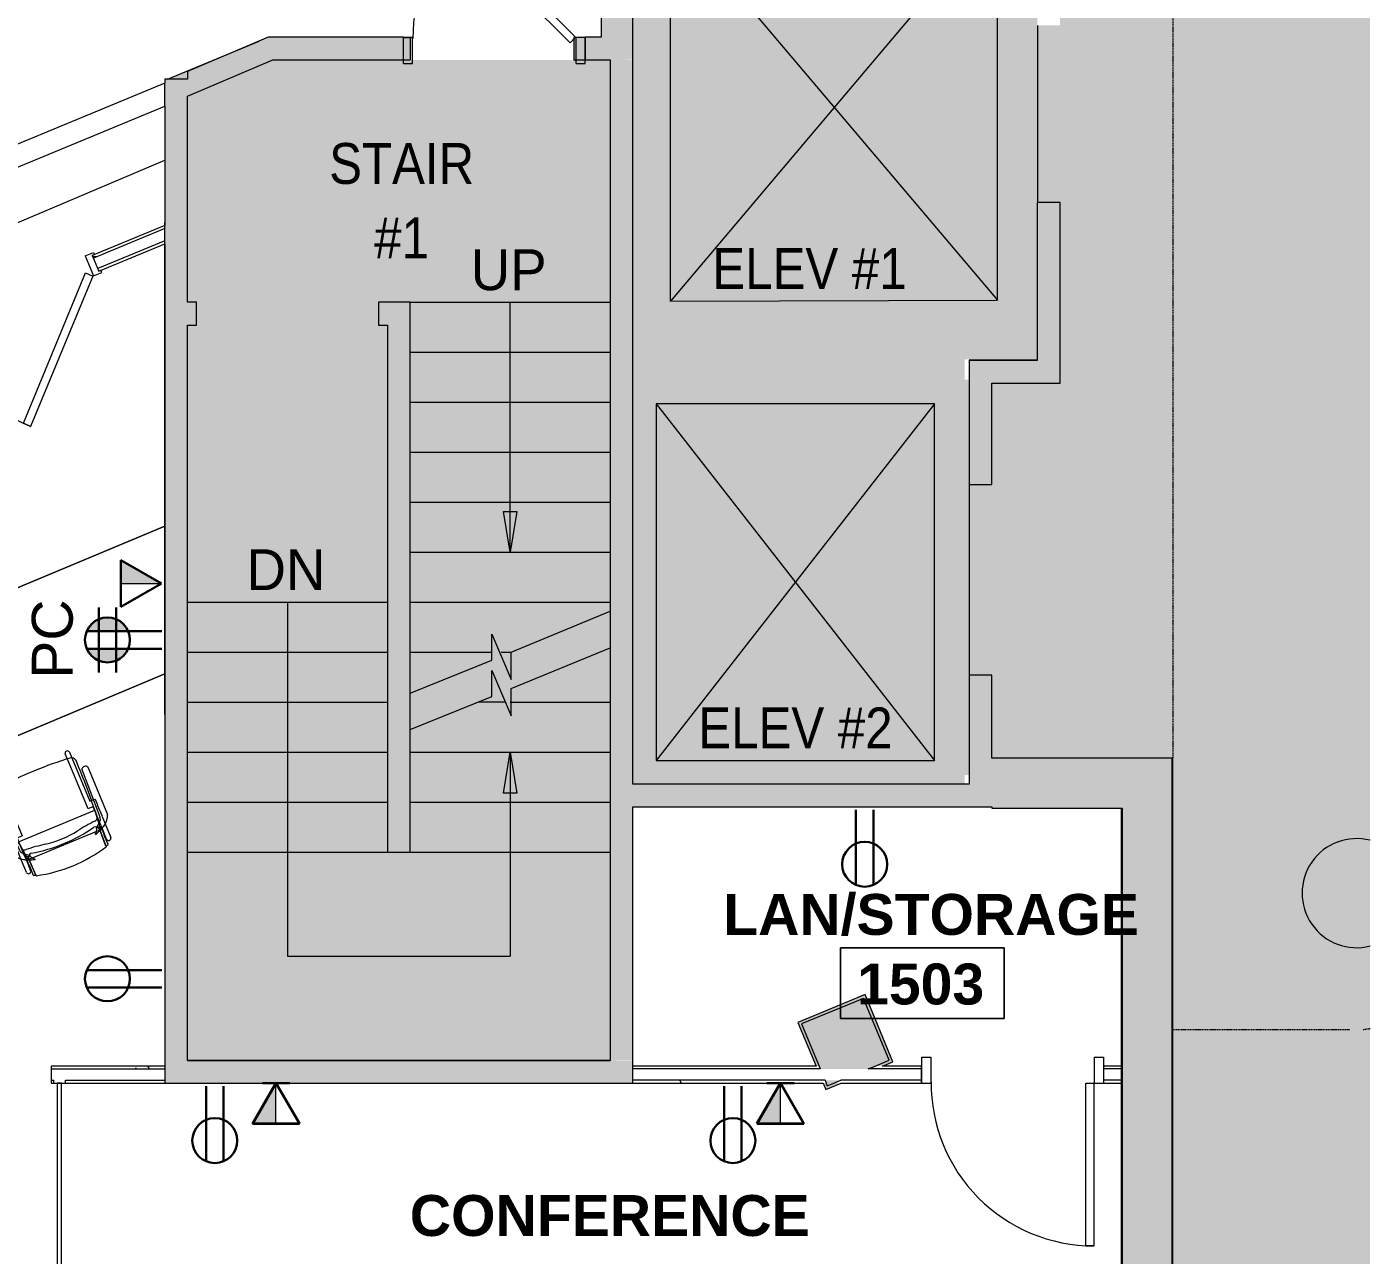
# Model space of a CAD drawing. Header units: inches. Extents: x 488 to 2071, y 800 to 2512.
# Drawn here: x 1774.9 to 2070.5, y 1546.6 to 1816.9 of the extents above; entities that cross this region are included whole.
import ezdxf

# ---------------------------------------------------------------- set-up
doc = ezdxf.new("R2010")
doc.units = ezdxf.units.IN
doc.header["$MEASUREMENT"] = 0
doc.linetypes.add('IMPORT-HIDDEN _2_', pattern=[0.375, 0.25, -0.125])
for name, color, linetype, lineweight in [('A-ANNO-NOTE', 131, 'Continuous', 30), ('A-AREA-IDEN', 2, 'Continuous', 9), ('A-DETL-GENF', 92, 'Continuous', 9), ('A-DOOR', 31, 'Continuous', 13), ('A-DOOR-FRAM', 31, 'Continuous', 20), ('A-Flor-Shel-Evtr', 8, 'Continuous', 9), ('A-Flor-Shel-Strs', 8, 'Continuous', 9), ('A-Flor-Shel-Text', 8, 'Continuous', 9), ('A-Flor-Shel-Tptn', 8, 'Continuous', 9), ('A-GLAZ-CURT', 52, 'Continuous', 9), ('A-WALL', 113, 'Continuous', 9), ('A-Wall-Abov', 8, 'IMPORT-HIDDEN _2_', 9), ('A-WALL-PATT', 111, 'Continuous', 13), ('A-Wall-Shel', 8, 'Continuous', 9), ('A-Wall-Shel-Fill', 8, 'Continuous', 9), ('G-Anno-Ttlb', 8, 'Continuous', 9), ('I-FURN', 30, 'Continuous', 9), ('I-FURN-PNLS', 30, 'Continuous', 9), ('I-WALL', 2, 'Continuous', 9), ('Q-CASE', 31, 'Continuous', 9), ('S-Cols', 8, 'Continuous', 9), ('S-Cols-Fill', 8, 'Continuous', 9)]:
    doc.layers.add(name, color=color, linetype=linetype, lineweight=lineweight)
doc.styles.add('Stylus BT', font='stylu.ttf', dxfattribs={"width": 0.9, "height": 9})
doc.styles.add('Stylus BT_2', font='stylu.ttf', dxfattribs={"height": 9})
doc.styles.add('Swis721 Lt BT', font='swissl.ttf', dxfattribs={"height": 9})
doc.styles.add('Swis721 Lt BT_B', font='', dxfattribs={"height": 9})
doc.styles.get('Swis721 Lt BT_B').set_extended_font_data('Swis721 Lt BT', bold=True)
pattern_1 = [(0, (0, 0), (30.72, 7.68), [1.267, -21.773, 1.267, -21.773, -122.88]), (0, (0, 0), (30.72, 7.68), [-46.08, 1.267, -44.813, 1.267, -21.773, -53.76]), (0, (0, 0), (30.72, 7.68), [-115.2, 1.267, -14.093, 1.267, -37.133]), (120, (11.52, 3.84), (-22.011075, 22.7643), [1.267, -21.773, 1.267, -21.773, -122.88]), (120, (11.52, 3.84), (-22.011075, 22.7643), [-46.08, 1.267, -44.813, 1.267, -21.773, -53.76]), (120, (11.52, 3.84), (-22.011075, 22.7643), [-115.2, 1.267, -14.093, 1.267, -37.133]), (240, (15.36, 19.2), (-8.708925, -30.4443), [1.267, -21.773, 1.267, -21.773, -122.88]), (240, (15.36, 19.2), (-8.708925, -30.4443), [-46.08, 1.267, -44.813, 1.267, -21.773, -53.76]), (240, (15.36, 19.2), (-8.708925, -30.4443), [-115.2, 1.267, -14.093, 1.267, -37.133])]

# ---------------------------------------------------------------- blocks, each defined once
blk = doc.blocks.new('Revit Link EDITED_dwg-5488103-Level 1 POWER')
at = {"layer": 'A-Wall-Shel-Fill'}
h = blk.add_hatch(color=7, dxfattribs=at)
h.paths.add_polyline_path([(1810.3, 1805.45), (1810.3, 1805.45), (1810.3, 1807.1), (1826.08, 1813.8), (1805.9, 1805.45)], flags=0)
h.paths.add_polyline_path([(1859.28, 1809.68), (1859.28, 1814.61), (1857.8, 1814.61), (1857.8, 1809.68)], flags=0)
h.paths.add_polyline_path([(1897.8, 1809.68), (1897.8, 1814.61), (1895.28, 1814.61), (1895.28, 1809.68)], flags=0)
blk.add_hatch(color=7, dxfattribs=at).paths.add_polyline_path([(1997.17, 1743.51), (1997.3, 1743.51), (1997.3, 1743.58), (1982.3, 1743.58), (1982.3, 1743.51), (1987.3, 1743.51)], flags=0)
h = blk.add_hatch(color=7, dxfattribs=at)
h.paths.add_polyline_path([(1972.22, 1280.32), (2027.09, 1303.05), (2027.09, 1656.01), (2026.97, 1656.01), (2026.97, 1303.14), (1972.17, 1280.44)], flags=0)
h.paths.add_polyline_path([(1967.97, 1290.6), (2005.83, 1306.29), (2005.5, 1306.29), (1967.92, 1290.72)], flags=0)
h.paths.add_polyline_path([(2015.84, 1322.04), (2015.97, 1322.04), (2015.97, 1409.06), (2015.84, 1409.06), (2015.84, 1328.18)], flags=0)
h.paths.add_polyline_path([(2015.97, 1412.81), (2015.97, 1464.97), (2015.84, 1464.97), (2015.84, 1412.81)], flags=0)
h.paths.add_polyline_path([(2015.97, 1467.72), (2015.97, 1479.97), (2015.84, 1479.97), (2015.84, 1467.72)], flags=0)
h.paths.add_polyline_path([(2015.84, 1482.72), (2015.97, 1482.72), (2015.97, 1513.88), (2015.84, 1513.88)], flags=0)
h.paths.add_polyline_path([(2015.97, 1516.63), (2015.97, 1645.02), (2015.84, 1645.02), (2015.84, 1516.63)], flags=0)
at = {"layer": 'G-Anno-Ttlb'}
for points in [[(1881.3, 1701.31), (1879.8, 1710.31), (1882.8, 1710.31)], [(1879.8, 1648.31), (1881.3, 1657.31), (1882.8, 1648.31)]]:
    blk.add_hatch(color=7, dxfattribs=at).paths.add_polyline_path(points, flags=0)
at = {"layer": 'S-Cols-Fill'}
blk.add_hatch(color=7, dxfattribs=at).paths.add_polyline_path([(2067.56, 1614.29), (2069.91, 1614.52), (2070.51, 1614.7), (2070.51, 1637.87), (2069.91, 1638.06), (2067.56, 1638.29), (2065.22, 1638.06), (2062.97, 1637.37), (2060.9, 1636.27), (2059.08, 1634.77), (2057.59, 1632.95), (2056.48, 1630.88), (2055.8, 1628.63), (2055.56, 1626.29), (2055.8, 1623.95), (2056.48, 1621.7), (2057.59, 1619.62), (2059.08, 1617.8), (2060.9, 1616.31), (2062.97, 1615.2), (2065.22, 1614.52)], flags=0)
at = {"layer": 'A-Flor-Shel-Evtr', "color": 7}
for p, q in [((1997.31, 1817.26), (1997.31, 1778.26)), ((1974.7, 1733.96), (1913.45, 1655.45)), ((1982.3, 1716.24), (1982.3, 1674.24))]:
    blk.add_line(p, q, dxfattribs=at)
at = {"layer": 'A-Flor-Shel-Evtr', "color": 7, "flags": 128}
for points in [[(1988.55, 1841.79), (1916.55, 1756.54), (1916.55, 1841.79)], [(1916.55, 1756.54), (1988.55, 1756.79), (1988.55, 1841.79), (1916.55, 1841.79), (1988.55, 1756.79)], [(1913.45, 1733.96), (1913.45, 1655.45), (1974.7, 1655.45), (1974.7, 1733.96), (1913.45, 1733.96), (1974.7, 1655.45)]]:
    blk.add_lwpolyline(points, dxfattribs=at)
at = {"layer": 'A-Flor-Shel-Strs', "color": 7}
for p, q in [((1859.3, 1756.31), (1903.3, 1756.31)), ((1859.3, 1745.31), (1903.3, 1745.31)), ((1859.3, 1734.31), (1903.3, 1734.31)), ((1859.3, 1723.31), (1903.3, 1723.31)), ((1859.3, 1712.31), (1903.3, 1712.31)), ((1859.3, 1701.31), (1903.3, 1701.31)), ((1810.3, 1690.31), (1854.3, 1690.31)), ((1859.3, 1690.31), (1903.3, 1690.31)), ((1810.3, 1679.31), (1854.3, 1679.31)), ((1859.3, 1679.31), (1877.3, 1679.31)), ((1879.3, 1679.31), (1881.3, 1679.31)), ((1810.3, 1668.31), (1854.3, 1668.31)), ((1880.3, 1668.31), (1874.3, 1668.31)), ((1881.3, 1668.31), (1903.3, 1668.31)), ((1810.3, 1657.31), (1854.3, 1657.31)), ((1859.3, 1657.31), (1903.3, 1657.31)), ((1810.3, 1646.31), (1854.3, 1646.31)), ((1859.3, 1646.31), (1903.3, 1646.31)), ((1810.3, 1635.31), (1854.3, 1635.31)), ((1859.3, 1635.31), (1903.3, 1635.31))]:
    blk.add_line(p, q, dxfattribs=at)
at = {"layer": 'A-Flor-Shel-Strs', "color": 7, "flags": 128}
for points in [[(1859.3, 1670.31), (1877.3, 1677.56), (1877.3, 1683.31), (1881.55, 1673.31), (1881.55, 1679.31), (1903.3, 1688.31)], [(1859.3, 1662.31), (1877.3, 1669.56), (1877.3, 1675.31), (1881.55, 1665.31), (1881.55, 1671.31), (1903.3, 1680.31)]]:
    blk.add_lwpolyline(points, dxfattribs=at)
at = {"layer": 'A-Wall-Abov', "color": 7}
for p, q in [((2027.09, 1955.6), (2027.09, 1656.01)), ((2027.09, 1596.29), (2066.09, 1596.29))]:
    blk.add_line(p, q, dxfattribs=at)
blk.add_arc((2065.77, 1626.49), 30.37, 276.0955, 279.0083, dxfattribs=at)
at = {"layer": 'A-Wall-Shel', "color": 7}
for p, q in [((1805.9, 1805.45), (1826.08, 1813.8)), ((1857.8, 1809.68), (1859.29, 1809.68)), ((1997.3, 1778.26), (1997.3, 1743.58)), ((1805.3, 1773.25), (1805.3, 1773.79)), ((2015.84, 1588.22), (2015.84, 1645.02)), ((1810.3, 1589.47), (1903.3, 1589.47)), ((2015.84, 1516.63), (2015.84, 1584.47))]:
    blk.add_line(p, q, dxfattribs=at)
at = {"layer": 'A-Wall-Shel', "color": 7, "flags": 128}
for points in [[(1857.8, 1814.61), (1859.28, 1814.61), (1859.28, 1809.68)], [(1897.8, 1814.61), (1895.28, 1814.61), (1895.28, 1809.68), (1897.8, 1809.68)], [(1805.3, 1665.58), (1805.3, 1674.53), (1805.3, 1707.05), (1805.3, 1769.19)], [(1997.3, 1743.58), (1982.3, 1743.58), (1982.3, 1743.51)], [(1972.17, 1280.44), (1972.22, 1280.32), (2027.09, 1303.05), (2027.09, 1656.01), (2026.97, 1656.01)]]:
    blk.add_lwpolyline(points, dxfattribs=at)
at = {"layer": 'G-Anno-Ttlb', "color": 7}
for p, q in [((1881.3, 1701.31), (1881.3, 1756.31)), ((1881.3, 1701.31), (1879.8, 1710.31)), ((1879.8, 1710.31), (1882.8, 1710.31)), ((1882.8, 1710.31), (1881.3, 1701.31)), ((1879.8, 1648.31), (1881.3, 1657.31)), ((1881.3, 1657.31), (1881.3, 1612.39)), ((1881.3, 1657.31), (1882.8, 1648.31)), ((1882.8, 1648.31), (1879.8, 1648.31))]:
    blk.add_line(p, q, dxfattribs=at)
at = {"layer": 'G-Anno-Ttlb', "color": 7, "flags": 128}
blk.add_lwpolyline([(1832.3, 1690.31), (1832.3, 1612.39), (1881.3, 1612.39)], dxfattribs=at)
at = {"layer": 'S-Cols', "color": 7}
blk.add_arc((2067.56, 1626.29), 12, 75.6793, 284.3207, dxfattribs=at)
at = {"layer": 'A-Flor-Shel-Text', "char_height": 9, "attachment_point": 2, "line_spacing_factor": 1.091849}
for s, insert, width, style in [('STAIR\\P#1', (1857.42, 1791.37), 37.8875, 'Stylus BT'), ('UP', (1880.97, 1767.98), 19.6867, 'Stylus BT_2'), ('ELEV #1', (1947.17, 1768.25), 52.8692, 'Stylus BT'), ('DN', (1831.97, 1701.98), 21.0486, 'Stylus BT_2'), ('ELEV #2', (1944.08, 1667.16), 52.8692, 'Stylus BT')]:
    blk.add_mtext(s, dxfattribs=dict(at, insert=insert, width=width, style=style))
blk = doc.blocks.new('Single Flush - OTJ_SOLIDFLUSH_ALUM-5456983-Level 1 POWER')
at = {"layer": 'A-DOOR', "lineweight": 20}
for p, q in [((16.15625, -1.875), (17.90625, -1.875)), ((16.15625, -37.6875), (16.15625, -1.875)), ((17.90625, -1.875), (17.90625, -37.6875)), ((17.90625, -37.6875), (16.15625, -37.6875))]:
    blk.add_line(p, q, dxfattribs=at)
at = {"layer": 'A-DOOR', "lineweight": 9}
blk.add_arc((17.90625, -1.875), 35.8125, 179.5, 270, dxfattribs=at)
at = {"layer": 'A-DOOR-FRAM'}
for p, q in [((-20, 3.875), (-20, -1.875)), ((-20, 3.875), (-18, 3.875)), ((-18, 3.875), (-18, -1.875)), ((18.000004, 3.875), (18.000004, -1.875)), ((18.000004, 3.875), (20.000004, 3.875)), ((20.000004, 3.875), (20.000004, -1.875)), ((-20, -1.875), (-18, -1.875)), ((18.000004, -1.875), (20.000004, -1.875))]:
    blk.add_line(p, q, dxfattribs=at)
blk = doc.blocks.new('System Panel - Glazed-5474411-Level 1 POWER')
at = {"layer": 'A-GLAZ-CURT', "lineweight": 13}
for p, q in [((44.4, 1.75), (-86.15, 1.75)), ((-86.15, 1.75), (-86.15, 0.75)), ((-86.15, 0.75), (44.4, 0.75)), ((44.4, 0.75), (44.4, 1.75)), ((86.15, 1.75), (80.4, 1.75)), ((80.4, 1.75), (80.4, 0.75)), ((80.4, 0.75), (86.15, 0.75)), ((86.15, 0.75), (86.15, 1.75))]:
    blk.add_line(p, q, dxfattribs=at)
blk = doc.blocks.new('Casework 1 - Casework 1-5225166-Level 1 POWER')
at = {"layer": 'I-FURN-PNLS'}
for p, q in [((1805.3, 1707.05), (1721.31, 1671.87)), ((1721.31, 1671.87), (1805.3, 1707.05)), ((1805.3, 1707.05), (1805.3, 1674.53)), ((1732.79, 1644.16), (1805.3, 1674.53)), ((1805.3, 1674.53), (1732.79, 1644.16)), ((1721.31, 1671.87), (1732.79, 1644.16)), ((1732.79, 1644.16), (1721.31, 1671.87))]:
    blk.add_line(p, q, dxfattribs=at)
blk = doc.blocks.new('F-Haworth_Chair_X99-Seminar - X99 Seminar Chair with Glides-5139598-Level 1 POWER')
at = {"layer": 'I-FURN'}
for p, q in [((-8.82, 9.44), (-8.82, 10.78)), ((-8.82, -0.89), (-8.82, 9.44)), ((-7.83, 10.78), (-7.83, 9.57)), ((-7.83, 9.57), (-7.83, -2.27)), ((7.83, 9.57), (7.83, 10.78)), ((7.83, -2.27), (7.83, 9.57)), ((8.82, 10.78), (8.82, 9.44)), ((8.82, 9.44), (8.82, -0.89)), ((-11.32, 5.48), (-11.3, 6.32)), ((-9.92, 6.36), (-9.92, 5.36)), ((9.92, 5.36), (9.92, 6.36)), ((11.3, 6.32), (11.32, 5.48)), ((-11.32, -5.06), (-11.32, 5.48)), ((-9.92, 5.36), (-9.57, -4.97)), ((9.57, -4.97), (9.92, 5.36)), ((11.32, 5.48), (11.32, -5.06)), ((-10.07, -0.89), (-9.71, -0.89)), ((-10.07, -2.27), (-10.07, -0.89)), ((-10.04, -2.27), (-10.07, -2.27)), ((-10.04, -4.99), (-10.04, -2.27)), ((-9.71, -0.89), (-9.2, -0.89)), ((-9.2, -0.89), (-8.82, -0.89)), ((-9.04, -2.27), (-9.04, -3.12)), ((-7.83, -2.27), (-9.04, -2.27)), ((9.04, -2.27), (7.83, -2.27)), ((8.82, -0.89), (9.2, -0.89)), ((9.04, -3.12), (9.04, -2.27)), ((9.2, -0.89), (9.71, -0.89)), ((9.71, -0.89), (10.07, -0.89)), ((10.04, -2.27), (10.04, -4.99)), ((10.07, -2.27), (10.04, -2.27)), ((10.07, -0.89), (10.07, -2.27)), ((-10.04, -6.81), (-10.04, -5)), ((-9.07, -3.12), (9.07, -3.12)), ((-9.07, -3.2), (-9.07, -3.12)), ((-8.9, -4.8), (-9.07, -3.2)), ((-9.04, -3.12), (-9.04, -3.43)), ((-9.04, -3.43), (-9.04, -3.62)), ((-9.04, -3.62), (-9.04, -5.99)), ((-8.88, -4.99), (-8.89, -4.91)), ((-8.75, -6.22), (-8.88, -4.99)), ((8.88, -4.99), (8.75, -6.22)), ((8.89, -4.91), (8.88, -4.99)), ((9.07, -3.2), (8.9, -4.8)), ((9.04, -3.43), (9.04, -3.12)), ((9.04, -3.62), (9.04, -3.43)), ((9.04, -5.99), (9.04, -3.62)), ((9.07, -3.12), (9.07, -3.2)), ((10.04, -5), (10.04, -6.81)), ((-10.04, -10.02), (-10.04, -6.81)), ((-9.13, -5.92), (-8.07, -6.77)), ((-9.04, -5.99), (-9.04, -7.4)), ((-9.04, -7.4), (-9.04, -10.02)), ((-8.68, -6.87), (-8.75, -6.22)), ((-8.62, -7.42), (-8.68, -6.91)), ((-8.6, -7.6), (-8.62, -7.43)), ((-8.61, -6.81), (-8.23, -6.95)), ((-8.49, -7.6), (-8.56, -7.6)), ((-8.42, -7.57), (-8.34, -11.37)), ((-8.34, -11.52), (-8.42, -7.57)), ((-7.65, -7.6), (-8.4, -7.6)), ((-8.07, -6.77), (-7.95, -6.87)), ((7.65, -7.6), (-7.65, -7.6)), ((-7.18, -7.99), (-7.21, -8.13)), ((7.21, -8.13), (7.18, -7.99)), ((8.4, -7.6), (7.65, -7.6)), ((7.95, -6.87), (8.07, -6.77)), ((8.07, -6.77), (9.13, -5.92)), ((8.23, -6.95), (8.61, -6.81)), ((8.34, -11.37), (8.42, -7.57)), ((8.42, -7.57), (8.34, -11.52)), ((8.56, -7.6), (8.49, -7.6)), ((8.62, -7.43), (8.6, -7.6)), ((8.68, -6.91), (8.62, -7.42)), ((8.75, -6.22), (8.68, -6.87)), ((9.04, -7.4), (9.04, -5.99)), ((9.04, -10.02), (9.04, -7.4)), ((10.04, -6.81), (10.04, -10.02))]:
    blk.add_line(p, q, dxfattribs=at)
for centre, radius, start, end in [((-8.21, 8.28), 1.31, 110.0433, 159.9567), ((-8.32, 10.78), 0.495, 0, 180), ((0, -75.01), 84.96, 84.1475, 95.8525), ((8.32, 10.78), 0.495, 0, 180), ((8.21, 8.28), 1.31, 20.0433, 69.9567), ((-10.58, 5.68), 0.956, 45.8901, 138.1099), ((144.06, 7.32), 153.52, 179.4749, 184.5213), ((-144.06, 7.32), 153.52, 355.4787, 0.5251), ((10.58, 5.68), 0.956, 41.8901, 134.1099), ((-7.87, -3.92), 3.63, 198.1789, 238.0478), ((-8.18, -4.9), 1.39, 182.8013, 227.1078), ((-8.24, -4.59), 0.763, 194.2338, 275.7662), ((-11.32, -48.08), 42.84, 79.9767, 85.7699), ((0, 15.97), 22.19, 259.9767, 280.0233), ((11.32, -48.08), 42.84, 94.2301, 100.0233), ((8.24, -4.59), 0.763, 264.2338, 345.7662), ((8.18, -4.9), 1.39, 312.8922, 357.1987), ((7.87, -3.92), 3.63, 301.9522, 341.8211), ((-4.71, 1.15), 9.61, 238.0478, 243.9964), ((-5.2, -7.86), 3.74, 170.0936, 184.0143), ((-36.06, -10.03), 27.2, 357.4882, 4.0143), ((-4.71, 1.15), 9.61, 243.9964, 246.4906), ((-8.28, -7.33), 0.613, 122.5427, 170.0936), ((-4.71, 1.15), 9.61, 246.6393, 247.073), ((-7.37, -7.55), 1.05, 95.9554, 181.1786), ((-7.37, -7.55), 1.05, 145.2002, 181.1786), ((-4.71, 1.15), 9.61, 247.2631, 254.9334), ((-6.55, -6.76), 1.38, 185.0878, 212.4248), ((-6.55, -6.76), 1.38, 214.0187, 242.9497), ((0, 26.49), 33.83, 257.2285, 282.7715), ((6.55, -6.76), 1.38, 297.0503, 325.9813), ((4.71, 1.15), 9.61, 285.0666, 292.7369), ((7.37, -7.55), 1.05, 358.8214, 84.0446), ((6.55, -6.76), 1.38, 327.5752, 354.9122), ((7.37, -7.55), 1.05, 358.8214, 34.7998), ((4.71, 1.15), 9.61, 292.927, 293.3607), ((4.71, 1.15), 9.61, 293.5094, 296.0036), ((8.28, -7.33), 0.613, 9.9064, 57.4573), ((36.06, -10.03), 27.2, 175.9857, 182.5118), ((5.2, -7.86), 3.74, 355.9857, 9.9064), ((4.71, 1.15), 9.61, 296.0036, 301.9522), ((-9.54, -10.02), 0.498, 180, 0), ((0, 20.73), 33.17, 254.4478, 255.4234), ((0, 20.29), 32.89, 255.304, 284.6925), ((0, 20.73), 33.17, 284.5766, 285.5522), ((9.54, -10.02), 0.498, 180, 0)]:
    blk.add_arc(centre, radius, start, end, dxfattribs=at)
blk = doc.blocks.new('Double Flush - Int-F-WDMF-72_ x 84_-5456981-Level 1 POWER')
at = {"layer": 'A-DOOR', "lineweight": 20}
for p, q in [((-34.67, -1.14), (-35.91, -2.38)), ((-35.91, -2.38), (-10.58, -27.7)), ((-9.35, -26.46), (-34.67, -1.14)), ((9.35, -26.46), (34.67, -1.14)), ((35.91, -2.38), (10.58, -27.7)), ((34.67, -1.14), (35.91, -2.38)), ((-10.58, -27.7), (-9.35, -26.46)), ((10.58, -27.7), (9.35, -26.46))]:
    blk.add_line(p, q, dxfattribs=at)
at = {"layer": 'A-DOOR', "lineweight": 9}
for centre, start, end in [((-35.91, -2.38), 315, 0.5), ((35.91, -2.38), 179.5, 225)]:
    blk.add_arc(centre, 35.81, start, end, dxfattribs=at)
at = {"layer": 'A-DOOR-FRAM'}
for p, q in [((-38, 2.38), (-38, 1.88)), ((-38, 2.38), (-36, 2.38)), ((-38, 1.88), (-37.5, 1.88)), ((-37.5, 1.88), (-37.5, -1.88)), ((-36, 2.38), (-36, -2.38)), ((36, 2.38), (36, -2.38)), ((36, 2.38), (38, 2.38)), ((37.5, 1.88), (37.5, -1.88)), ((37.5, 1.88), (38, 1.88)), ((38, 2.38), (38, 1.88)), ((-38, -2.38), (-38, -1.88)), ((-38, -1.88), (-37.5, -1.88)), ((-38, -2.38), (-36, -2.38)), ((36, -2.38), (38, -2.38)), ((37.5, -1.88), (38, -1.88)), ((38, -2.38), (38, -1.88))]:
    blk.add_line(p, q, dxfattribs=at)
blk = doc.blocks.new('Casework 5 - Casework 5-5347526-Level 1 POWER')
at = {"layer": 'Q-CASE'}
for p, q in [((1697.44, 1741.84), (1805.3, 1787.62)), ((1692.85, 1752.93), (1697.44, 1741.84))]:
    blk.add_line(p, q, dxfattribs=at)
blk = doc.blocks.new('Single Flush - OTJ_SOLIDFLUSH_ALUM-5309654-Level 1 POWER')
at = {"layer": 'A-DOOR', "color": 55, "lineweight": 20}
for p, q in [((-7.42, 27.82), (-8.65, 26.59)), ((17.91, 2.5), (-7.42, 27.82)), ((-8.65, 26.59), (16.67, 1.26)), ((16.67, 1.26), (17.91, 2.5))]:
    blk.add_line(p, q, dxfattribs=at)
at = {"layer": 'A-DOOR', "lineweight": 9}
blk.add_arc((17.91, 2.5), 35.81, 135, 180.5, dxfattribs=at)
at = {"layer": 'A-DOOR-FRAM', "color": 55}
for p, q in [((-20, -3.25), (-20, 2.5)), ((-20, 2.5), (-18, 2.5)), ((-18, -3.25), (-18, 2.5)), ((18, -3.25), (18, 2.5)), ((18, 2.5), (20, 2.5)), ((20, -3.25), (20, 2.5)), ((-20, -3.25), (-18, -3.25)), ((18, -3.25), (20, -3.25))]:
    blk.add_line(p, q, dxfattribs=at)
blk = doc.blocks.new('Room Tag - Room Name and Number-3379422-Level 1 POWER')
at = {"layer": 'A-AREA-IDEN'}
for p, q in [((-0.1881, -0.1636), (-0.1881, -0.0018)), ((-0.1881, -0.0018), (0.1869, -0.0018)), ((0.1869, -0.0018), (-0.1881, -0.0018)), ((-0.1881, -0.0018), (-0.1881, -0.1636)), ((0.1869, -0.0018), (0.1869, -0.1636)), ((0.1869, -0.1636), (0.1869, -0.0018)), ((0.1869, -0.1636), (-0.1881, -0.1636)), ((-0.1881, -0.1636), (0.1869, -0.1636))]:
    blk.add_line(p, q, dxfattribs=at)

msp = doc.modelspace()

# ---------------------------------------------------------------- hatches: boundary and pattern name
at = {"layer": 'A-ANNO-NOTE', "lineweight": 9}
for points in [[(1804.59, 1694.43), (1795.66, 1699.58), (1795.66, 1694.43)], [(1797.02, 1684.4), (1795.66, 1685.96), (1788.35, 1684.4)], [(1788.35, 1684.4), (1789.7, 1685.96), (1789.4, 1685.71)], [(1788.35, 1684.4), (1795.66, 1685.96), (1789.7, 1685.96)], [(1795.66, 1685.96), (1791.84, 1686.89), (1789.7, 1685.96)], [(1789.7, 1685.96), (1791.84, 1686.89), (1791.46, 1686.8)], [(1789.7, 1685.96), (1791.46, 1686.8), (1790.71, 1686.55)], [(1793.53, 1686.89), (1792.36, 1686.95), (1791.84, 1686.89)], [(1795.66, 1685.96), (1793.53, 1686.89), (1791.84, 1686.89)], [(1793.53, 1686.89), (1793.01, 1686.95), (1792.36, 1686.95)], [(1795.66, 1685.96), (1793.91, 1686.8), (1793.53, 1686.89)], [(1795.66, 1685.96), (1794.65, 1686.55), (1793.91, 1686.8)], [(1795.66, 1685.96), (1795.23, 1686.25), (1794.77, 1686.5)], [(1797.02, 1684.4), (1795.96, 1685.71), (1795.66, 1685.96)], [(1797.02, 1684.4), (1796.89, 1684.62), (1795.96, 1685.71)], [(1796.89, 1684.62), (1796.82, 1684.73), (1795.96, 1685.71)], [(1796.82, 1684.73), (1796.25, 1685.44), (1795.96, 1685.71)], [(1797.25, 1683.93), (1797.02, 1684.4), (1788.12, 1683.93)], [(1788.12, 1683.93), (1797.02, 1684.4), (1788.35, 1684.4)], [(1797.19, 1679.97), (1797.25, 1680.09), (1788.12, 1680.09)], [(1797.19, 1679.97), (1788.12, 1680.09), (1788.17, 1679.97)], [(1796.59, 1678.97), (1797.19, 1679.97), (1788.17, 1679.97)], [(1788.78, 1678.97), (1796.59, 1678.97), (1788.17, 1679.97)], [(1794.65, 1677.47), (1788.78, 1678.97), (1790.71, 1677.47)], [(1794.65, 1677.47), (1796.59, 1678.97), (1788.78, 1678.97)], [(1790.71, 1677.47), (1788.78, 1678.97), (1789.6, 1678.14)], [(1794.65, 1677.47), (1795.76, 1678.14), (1796.59, 1678.97)], [(1795.76, 1678.14), (1796.06, 1678.39), (1796.59, 1678.97)], [(1796.59, 1678.97), (1796.95, 1679.51), (1797.19, 1679.97)], [(1793.53, 1677.13), (1794.65, 1677.47), (1790.71, 1677.47)], [(1793.53, 1677.13), (1790.71, 1677.47), (1791.84, 1677.13)], [(1793.01, 1677.07), (1793.53, 1677.13), (1791.84, 1677.13)], [(1793.53, 1677.13), (1793.78, 1677.18), (1794.65, 1677.47)], [(1793.78, 1677.18), (1794.03, 1677.25), (1794.65, 1677.47)], [(1794.65, 1677.47), (1795.23, 1677.76), (1795.76, 1678.14)], [(1829.76, 1575.59), (1829.76, 1584.52), (1824.6, 1575.59)], [(1940.76, 1575.61), (1940.76, 1584.54), (1935.6, 1575.61)]]:
    msp.add_hatch(color=256, dxfattribs=at).paths.add_polyline_path(points, flags=0)
at = {"layer": 'A-DETL-GENF'}
msp.add_hatch(color=9, dxfattribs=at).paths.add_polyline_path([(2027.09, 1388.04), (2059.59, 1388.04), (2059.59, 1392.68), (2070.51, 1392.68), (2070.51, 1614.7), (2069.91, 1614.52), (2067.56, 1614.29), (2065.22, 1614.52), (2062.97, 1615.2), (2060.9, 1616.31), (2059.08, 1617.8), (2057.59, 1619.62), (2056.48, 1621.7), (2055.8, 1623.95), (2055.56, 1626.29), (2055.8, 1628.63), (2056.48, 1630.88), (2057.59, 1632.95), (2059.08, 1634.77), (2060.9, 1636.27), (2062.97, 1637.37), (2065.22, 1638.06), (2067.56, 1638.29), (2069.91, 1638.06), (2070.51, 1637.87), (2070.51, 1971.31), (2069.41, 1970.97), (2067.06, 1970.74), (2064.72, 1970.97), (2062.47, 1971.65), (2060.4, 1972.76), (2058.58, 1974.26), (2057.09, 1976.07), (2055.98, 1978.15), (2055.3, 1980.4), (2055.06, 1982.74), (2055.3, 1985.08), (2055.98, 1987.33), (2057.09, 1989.41), (2058.58, 1991.23), (2060.4, 1992.72), (2062.47, 1993.83), (2064.72, 1994.51), (2067.06, 1994.74), (2069.41, 1994.51), (2070.51, 1994.18), (2070.51, 2213.29), (2059.59, 2213.29), (2059.59, 2217.29), (2027.09, 2217.29), (2027.09, 1957.29), (2026.97, 1957.29), (2026.97, 1862.29), (2002.3, 1862.29), (2002.3, 1817.26), (1999.3, 1817.26), (1999.3, 1778.26), (2002.3, 1778.26), (2002.3, 1738.51), (1987.3, 1738.51), (1987.3, 1716.24), (1982.3, 1716.24), (1982.3, 1739.29), (1981.3, 1739.29), (1981.3, 1652.29), (1982.3, 1652.29), (1982.3, 1674.24), (1987.3, 1674.24), (1987.3, 1656.02), (2027.09, 1656.01), (2027.09, 1449.17)], flags=0)
h = msp.add_hatch(color=9, dxfattribs=at)
h.paths.add_polyline_path([(1855.53, 1589.47), (1903.3, 1589.47), (1903.29, 1809.65), (1829.08, 1809.65), (1810.3, 1801.67), (1810.3, 1756.31), (1812.3, 1756.31), (1812.3, 1751.31), (1810.3, 1751.31), (1810.32, 1589.47)], flags=0)
h.paths.add_polyline_path([(1859.3, 1635.31), (1854.3, 1635.31), (1854.3, 1751.31), (1852.3, 1751.31), (1852.3, 1756.31), (1859.3, 1756.31), (1859.3, 1647.77)], flags=0)
h.paths.add_polyline_path([(1908.75, 1650.27), (1981.3, 1650.27), (1981.3, 1743.77), (1997.3, 1743.77), (1997.3, 1778.26), (1999.3, 1778.26), (1999.3, 1817.26), (1997.3, 1817.26), (1997.3, 1857.29), (1927.29, 1857.29), (1908.3, 1849.42), (1908.3, 1650.27), (1908.75, 1650.27)], flags=0)
at = {"layer": 'A-WALL'}
h = msp.add_hatch(color=250, dxfattribs=at)
h.paths.add_polyline_path([(1951.08, 1583.88), (1954.03, 1585.1), (1950.58, 1585.1), (1950.84, 1584.47)], flags=0)
h.paths.add_polyline_path([(1954.03, 1587.6), (1960.07, 1587.6), (1964.71, 1589.52), (1959.07, 1603.14), (1945.44, 1597.5), (1949.54, 1587.6), (1950.58, 1587.6)], flags=0)
at = {"layer": 'A-WALL-PATT', "lineweight": 9}
for points in [[(1908.3, 1814.65), (1908.3, 1854.83), (1901.3, 1851.93), (1901.32, 1814.65), (1905.12, 1814.65)], [(1810.3, 1801.67), (1829.08, 1809.65), (1816.29, 1809.65), (1810.3, 1807.1), (1810.3, 1801.95)], [(1903.31, 1589.46), (1908.3, 1589.47), (1908.3, 1809.65), (1903.3, 1809.65), (1903.3, 1589.46)], [(1805.3, 1584.45), (1810.3, 1584.47), (1810.3, 1805.45), (1805.3, 1805.45), (1805.3, 1584.47)], [(1997.3, 1738.51), (2002.3, 1738.51), (2002.3, 1778.26), (1997.3, 1778.26), (1997.3, 1738.58)], [(1810.3, 1751.31), (1812.3, 1751.31), (1812.3, 1756.31), (1810.3, 1756.31), (1810.3, 1751.31)], [(1854.3, 1751.31), (1859.3, 1751.31), (1859.3, 1756.31), (1852.3, 1756.31), (1852.3, 1751.31)], [(1859.3, 1635.31), (1859.3, 1751.31), (1854.3, 1751.31), (1854.3, 1635.31)], [(1987.28, 1738.51), (1997.3, 1738.51), (1997.3, 1743.51), (1982.3, 1743.51), (1982.3, 1738.51), (1987.17, 1738.51)], [(1987.3, 1716.24), (1987.28, 1738.51), (1982.3, 1738.51), (1982.3, 1716.24)], [(1987.3, 1645.27), (1987.3, 1674.24), (1982.3, 1674.24), (1982.3, 1645.27)], [(2015.84, 1645.02), (2015.97, 1645.02), (2015.97, 1656.02), (1987.3, 1656.01), (1987.3, 1645.02), (2015.58, 1645.02)], [(2015.97, 1310.49), (2026.97, 1315.04), (2026.97, 1656.01), (2015.97, 1656.01), (2015.97, 1315.04)], [(1971.61, 1645.27), (1982.3, 1645.27), (1982.3, 1650.27), (1908.3, 1650.27), (1908.3, 1645.27)], [(1903.3, 1584.46), (1908.3, 1584.47), (1908.3, 1589.46), (1810.3, 1589.46), (1810.3, 1584.46), (1872.7, 1584.46)]]:
    msp.add_hatch(color=7, dxfattribs=at).paths.add_polyline_path(points, flags=0)
h = msp.add_hatch(color=7, dxfattribs=at)
h.paths.add_polyline_path([(1897.8, 1809.65), (1908.3, 1809.68), (1908.3, 1814.65), (1897.8, 1814.61), (1897.8, 1809.68)], flags=0)
h.paths.add_polyline_path([(1857.8, 1809.65), (1857.8, 1814.65), (1827.99, 1814.61), (1816.29, 1809.65), (1842.69, 1809.65)], flags=0)
h = msp.add_hatch(dxfattribs=at)
h.set_pattern_fill('FP_1', color=256, style=0, pattern_type=2)
h.set_pattern_definition(pattern_1)
h.paths.add_polyline_path([(1702.75, 1730.1), (1720.28, 1737.36), (1720.05, 1737.94), (1702.51, 1730.68)], flags=0)
h.paths.add_polyline_path([(1789.58, 1766.06), (1805.3, 1772.58), (1805.3, 1773.25), (1789.34, 1766.64)], flags=0)
at = {"layer": 'A-WALL-PATT'}
for points in [[(1948.61, 1588.22), (1949.29, 1588.22), (1945.44, 1597.5), (1959.07, 1603.14), (1964.71, 1589.52), (1961.59, 1588.22), (1963.22, 1588.22), (1965.53, 1589.18), (1959.41, 1603.96), (1944.63, 1597.84), (1945.44, 1595.87)], [(1950.75, 1583.06), (1954.16, 1584.47), (1952.52, 1584.47), (1951.08, 1583.88), (1950.84, 1584.47), (1950.16, 1584.47), (1950.6, 1583.41)]]:
    msp.add_hatch(color=250, dxfattribs=at).paths.add_polyline_path(points, flags=0)
at = {"layer": 'A-WALL-PATT', "lineweight": 9}
h = msp.add_hatch(dxfattribs=at)
h.set_pattern_fill('FP_1', color=256, style=0, pattern_type=2)
h.set_pattern_definition(pattern_1)
h.paths.add_polyline_path([(1805.3, 1587.62), (1805.3, 1588.25), (1780.3, 1588.25), (1780.3, 1587.62), (1783.42, 1587.62)], flags=0)
h = msp.add_hatch(dxfattribs=at)
h.set_pattern_fill('FP_1', color=256, style=0, pattern_type=2)
h.set_pattern_definition(pattern_1)
h.paths.add_polyline_path([(1971.84, 1587.6), (1971.84, 1588.22), (1961.59, 1588.22), (1960.07, 1587.6), (1971.61, 1587.6)], flags=0)
h.paths.add_polyline_path([(1922.16, 1587.6), (1949.54, 1587.6), (1949.29, 1588.22), (1908.3, 1588.22), (1908.3, 1587.6)], flags=0)
h.paths.add_polyline_path([(2015.84, 1587.6), (2015.84, 1588.22), (2011.84, 1588.22), (2011.84, 1587.6)], flags=0)
h = msp.add_hatch(dxfattribs=at)
h.set_pattern_fill('FP_1', color=256, style=0, pattern_type=2)
h.set_pattern_definition(pattern_1)
h.paths.add_polyline_path([(1949.54, 1584.47), (1950.84, 1584.47), (1950.58, 1585.1), (1908.3, 1585.1), (1908.3, 1584.47), (1949.29, 1584.47)], flags=0)
h.paths.add_polyline_path([(1971.61, 1584.47), (1971.84, 1584.47), (1971.84, 1585.1), (1954.03, 1585.1), (1952.52, 1584.47), (1965.53, 1584.47)], flags=0)
h.paths.add_polyline_path([(2015.84, 1584.47), (2015.84, 1585.1), (2011.84, 1585.1), (2011.84, 1584.47)], flags=0)

# ---------------------------------------------------------------- linework, layer by layer
at = {"layer": 'A-ANNO-NOTE', "lineweight": 9}
for p, q in [((1804.59, 1694.43), (1795.66, 1699.58)), ((1795.66, 1699.58), (1795.66, 1694.43)), ((1795.66, 1694.43), (1804.59, 1694.43)), ((1788.12, 1683.93), (1797.25, 1683.93)), ((1797.25, 1680.09), (1788.12, 1680.09)), ((1829.76, 1584.52), (1824.6, 1575.59)), ((1829.76, 1575.59), (1829.76, 1584.52)), ((1940.76, 1584.54), (1935.6, 1575.61)), ((1940.76, 1575.61), (1940.76, 1584.54)), ((1824.6, 1575.59), (1829.76, 1575.59)), ((1935.6, 1575.61), (1940.76, 1575.61))]:
    msp.add_line(p, q, dxfattribs=at)
at = {"layer": 'A-ANNO-NOTE'}
for p, q in [((1804.59, 1694.43), (1795.66, 1699.58)), ((1795.66, 1689.27), (1795.66, 1699.58)), ((1804.59, 1694.43), (1795.66, 1689.27)), ((1790.77, 1674.84), (1790.77, 1689.18)), ((1794.6, 1674.84), (1794.6, 1689.18)), ((1804.64, 1683.93), (1788.12, 1683.93)), ((1804.64, 1680.09), (1788.12, 1680.09)), ((1957.39, 1644.62), (1957.39, 1628.09)), ((1961.22, 1644.62), (1961.22, 1628.09)), ((1961.22, 1644.62), (1961.22, 1628.09)), ((1804.64, 1609.36), (1788.12, 1609.36)), ((1804.64, 1605.53), (1788.12, 1605.53)), ((1804.64, 1605.53), (1788.12, 1605.53)), ((1829.76, 1584.52), (1824.6, 1575.59)), ((1829.8, 1584.46), (1824.64, 1575.52)), ((1826.8, 1584.46), (1832.8, 1584.46)), ((1829.76, 1584.52), (1834.92, 1575.59)), ((1829.8, 1584.46), (1834.95, 1575.52)), ((1940.76, 1584.54), (1935.6, 1575.61)), ((1940.8, 1584.47), (1935.64, 1575.54)), ((1937.8, 1584.47), (1943.8, 1584.47)), ((1940.76, 1584.54), (1945.92, 1575.61)), ((1940.8, 1584.47), (1945.95, 1575.54)), ((1814.39, 1583.8), (1814.39, 1567.28)), ((1818.22, 1583.8), (1818.22, 1567.28)), ((1818.22, 1583.8), (1818.22, 1567.28)), ((1928.39, 1583.8), (1928.39, 1567.28)), ((1932.22, 1583.8), (1932.22, 1567.28)), ((1932.22, 1583.8), (1932.22, 1567.28)), ((1834.92, 1575.59), (1824.6, 1575.59)), ((1834.95, 1575.52), (1824.64, 1575.52)), ((1945.92, 1575.61), (1935.6, 1575.61)), ((1945.95, 1575.54), (1935.64, 1575.54))]:
    msp.add_line(p, q, dxfattribs=at)
for centre in [(1792.68, 1682.01), (1959.31, 1632.65), (1792.68, 1607.45), (1816.31, 1571.84), (1930.31, 1571.84)]:
    msp.add_circle(centre, 4.95, dxfattribs=at)
at = {"layer": 'A-ANNO-NOTE', "lineweight": 9}
for start, end in [(22.7756, 157.2244), (202.7756, 337.2244)]:
    msp.add_arc((1792.68, 1682.01), 4.95, start, end, dxfattribs=at)
at = {"layer": 'A-WALL', "color": 55, "lineweight": 20}
for p, q in [((1901.3, 1851.93), (1901.3, 1814.65)), ((1908.3, 1814.65), (1908.3, 1849.42)), ((2015.97, 1656.02), (1987.3, 1656.02)), ((2026.97, 1656.01), (2015.97, 1656.01)), ((2026.97, 1303.14), (2026.97, 1656.01)), ((1987.3, 1645.27), (1987.3, 1645.02)), ((1987.3, 1645.02), (2015.97, 1645.02)), ((2015.97, 1645.02), (2015.97, 1412.81)), ((1959.41, 1603.96), (1944.63, 1597.84)), ((1965.53, 1589.18), (1959.41, 1603.96)), ((1944.63, 1597.84), (1948.61, 1588.22)), ((1963.22, 1588.22), (1965.53, 1589.18)), ((1950.16, 1584.47), (1950.75, 1583.06)), ((1950.75, 1583.06), (1954.16, 1584.47))]:
    msp.add_line(p, q, dxfattribs=at)
at = {"layer": 'A-WALL', "lineweight": 13}
for p, q in [((1805.3, 1804.51), (1686.71, 1755.39)), ((1805.3, 1799.5), (1805.3, 1804.51)), ((1692.76, 1752.89), (1805.3, 1799.5)), ((1805.3, 1772.58), (1789.58, 1766.06)), ((1805.3, 1769.19), (1805.3, 1773.25)), ((1805.3, 1769.87), (1790.53, 1763.75)), ((1780.3, 1587.62), (1805.3, 1587.62)), ((1949.54, 1587.6), (1908.3, 1587.6)), ((1971.84, 1587.6), (1960.07, 1587.6)), ((2015.84, 1587.6), (2011.84, 1587.6)), ((1780.3, 1585.12), (1780.92, 1585.12)), ((1780.92, 1584.5), (1780.92, 1585.12)), ((1783.42, 1585.12), (1805.3, 1585.12)), ((1783.42, 1584.5), (1783.42, 1585.12)), ((1950.58, 1585.1), (1908.3, 1585.1)), ((1971.84, 1585.1), (1954.03, 1585.1)), ((2015.84, 1585.1), (2011.84, 1585.1))]:
    msp.add_line(p, q, dxfattribs=at)
at = {"layer": 'A-WALL', "color": 135, "lineweight": 13}
for p, q in [((1959.07, 1603.14), (1945.44, 1597.5)), ((1964.71, 1589.52), (1959.07, 1603.14)), ((1945.44, 1597.5), (1949.29, 1588.22)), ((1949.29, 1588.22), (1949.54, 1587.6)), ((1960.07, 1587.6), (1961.59, 1588.22)), ((1961.59, 1588.22), (1964.71, 1589.52)), ((1950.58, 1585.1), (1950.84, 1584.47)), ((1950.84, 1584.47), (1951.08, 1583.88)), ((1951.08, 1583.88), (1952.52, 1584.47)), ((1952.52, 1584.47), (1954.03, 1585.1))]:
    msp.add_line(p, q, dxfattribs=at)
at = {"layer": 'I-WALL', "color": 55, "lineweight": 20}
for p, q in [((1828.07, 1814.65), (1810.3, 1807.1)), ((1857.8, 1814.65), (1828.07, 1814.65)), ((1857.8, 1809.65), (1857.8, 1814.65)), ((1901.3, 1814.65), (1897.8, 1814.65)), ((1897.8, 1814.65), (1897.8, 1809.65)), ((1908.3, 1650.27), (1908.3, 1814.65)), ((1810.3, 1801.67), (1829.08, 1809.65)), ((1829.08, 1809.65), (1857.8, 1809.65)), ((1897.8, 1809.65), (1903.3, 1809.65)), ((1903.3, 1809.65), (1903.3, 1589.46)), ((1810.3, 1807.1), (1810.3, 1805.45)), ((1810.3, 1805.45), (1805.3, 1805.45)), ((1805.3, 1805.45), (1805.3, 1804.51)), ((1810.3, 1756.31), (1810.3, 1801.67)), ((1805.3, 1799.5), (1805.3, 1773.25)), ((1997.3, 1778.26), (1997.3, 1743.51)), ((2002.3, 1778.26), (1997.3, 1778.26)), ((2002.3, 1738.51), (2002.3, 1778.26)), ((1805.3, 1769.19), (1805.3, 1584.45)), ((1812.3, 1756.31), (1810.3, 1756.31)), ((1812.3, 1751.31), (1812.3, 1756.31)), ((1859.3, 1756.31), (1852.3, 1756.31)), ((1852.3, 1756.31), (1852.3, 1751.31)), ((1859.3, 1635.31), (1859.3, 1756.31)), ((1810.3, 1589.46), (1810.3, 1751.31)), ((1810.3, 1751.31), (1812.3, 1751.31)), ((1852.3, 1751.31), (1854.3, 1751.31)), ((1854.3, 1751.31), (1854.3, 1635.31)), ((1997.3, 1743.51), (1982.3, 1743.51)), ((1982.3, 1743.51), (1982.3, 1716.24)), ((1987.3, 1738.51), (2002.3, 1738.51)), ((1987.3, 1716.24), (1987.3, 1738.51)), ((1982.3, 1716.24), (1987.3, 1716.24)), ((1982.3, 1674.24), (1982.3, 1650.27)), ((1987.3, 1674.24), (1982.3, 1674.24)), ((1987.3, 1656.02), (1987.3, 1674.24)), ((1982.3, 1650.27), (1908.3, 1650.27)), ((1908.3, 1584.46), (1908.3, 1645.27)), ((1908.3, 1645.27), (1987.3, 1645.27)), ((1854.3, 1635.31), (1859.3, 1635.31)), ((1903.3, 1589.46), (1810.3, 1589.46)), ((1805.3, 1584.45), (1810.3, 1584.45)), ((1810.3, 1584.45), (1810.3, 1584.46)), ((1810.3, 1584.46), (1908.3, 1584.46))]:
    msp.add_line(p, q, dxfattribs=at)
at = {"layer": 'I-WALL', "lineweight": 13}
for p, q in [((1805.3, 1773.25), (1789.34, 1766.64)), ((1790.77, 1763.18), (1805.3, 1769.19)), ((1789.34, 1766.64), (1790.77, 1763.18)), ((1805.3, 1588.25), (1780.3, 1588.25)), ((1780.3, 1588.25), (1780.3, 1584.5)), ((1948.61, 1588.22), (1908.3, 1588.22)), ((1971.84, 1588.22), (1963.22, 1588.22)), ((1971.84, 1584.47), (1971.84, 1588.22)), ((2015.84, 1588.22), (2011.84, 1588.22)), ((2011.84, 1588.22), (2011.84, 1584.47)), ((2015.84, 1584.47), (2015.84, 1588.22)), ((1780.3, 1584.5), (1805.3, 1584.5)), ((1908.3, 1584.47), (1950.16, 1584.47)), ((1954.16, 1584.47), (1971.84, 1584.47)), ((2011.84, 1584.47), (2015.84, 1584.47))]:
    msp.add_line(p, q, dxfattribs=at)

# ---------------------------------------------------------------- block references
at = {"layer": 'A-AREA-IDEN', "xscale": 95.99999999999994, "yscale": 95.99999999999994, "zscale": 95.99999999999994}
msp.add_blockref('Room Tag - Room Name and Number-3379422-Level 1 POWER', (1972.05, 1614.4), dxfattribs=at)
at = {"layer": 'A-DOOR'}
for name, p in [('Single Flush - OTJ_SOLIDFLUSH_ALUM-5309654-Level 1 POWER', (1877.8, 1812.15)), ('Single Flush - OTJ_SOLIDFLUSH_ALUM-5456983-Level 1 POWER', (1991.84, 1586.35))]:
    msp.add_blockref(name, p, dxfattribs=at)
at = {"layer": 'A-DOOR', "rotation": 22.49999999999955}
msp.add_blockref('Double Flush - Int-F-WDMF-72_ x 84_-5456981-Level 1 POWER', (1755.41, 1750.56), dxfattribs=at)
at = {"layer": 'A-Flor-Shel-Tptn', "color": 7}
msp.add_blockref('Revit Link EDITED_dwg-5488103-Level 1 POWER', (0, 0), dxfattribs=at)
at = {"layer": 'A-GLAZ-CURT', "rotation": 269.9999999999999}
msp.add_blockref('System Panel - Glazed-5474411-Level 1 POWER', (1780.84, 1498.34), dxfattribs=at)
at = {"layer": 'I-FURN', "rotation": 22.49999999999826}
msp.add_blockref('F-Haworth_Chair_X99-Seminar - X99 Seminar Chair with Glides-5139598-Level 1 POWER', (1780.3, 1643.97), dxfattribs=at)
at = {"layer": 'I-FURN-PNLS'}
msp.add_blockref('Casework 1 - Casework 1-5225166-Level 1 POWER', (0, 0), dxfattribs=at)
at = {"layer": 'Q-CASE'}
msp.add_blockref('Casework 5 - Casework 5-5347526-Level 1 POWER', (0, 0), dxfattribs=at)

# ---------------------------------------------------------------- texts
at = {"layer": 'A-ANNO-NOTE', "lineweight": 9, "insert": (1776.04, 1673.46), "char_height": 9, "width": 19.998, "attachment_point": 1, "rotation": 90, "style": 'Swis721 Lt BT'}
msp.add_mtext('PC', dxfattribs=at)
at = {"layer": 'A-AREA-IDEN', "char_height": 9, "attachment_point": 1, "style": 'Swis721 Lt BT_B'}
for s, insert, width in [('LAN/STORAGE', (1928.18, 1626.11), 106.05), ('1503', (1957.64, 1610.8), 33.936), ('CONFERENCE', (1859.22, 1559.85), 104.838)]:
    msp.add_mtext(s, dxfattribs=dict(at, insert=insert, width=width))

doc.saveas('drawing.dxf')
